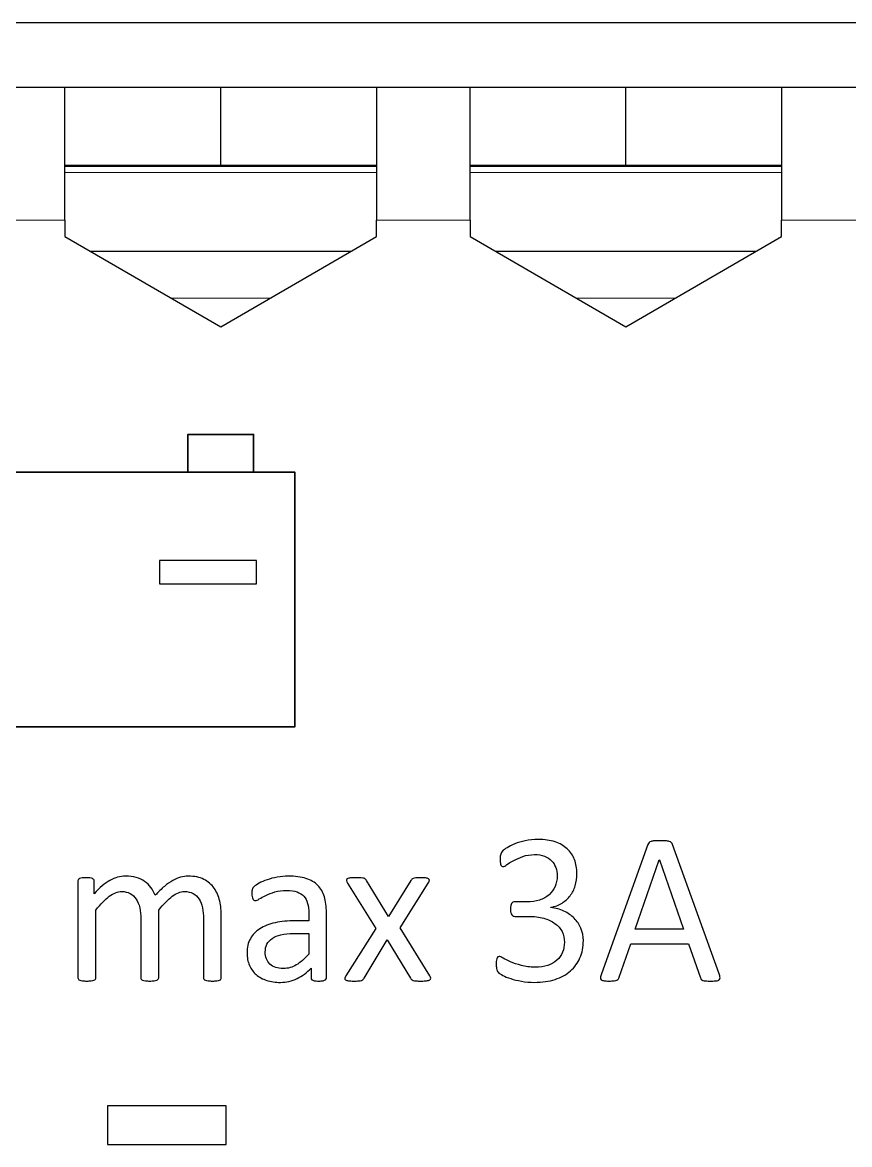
# Model space of a CAD drawing. Extents: x -260425 to 1294666, y -169889 to -2349.
# Drawn here: x 998891.6 to 998997.8, y -26386.1 to -26242.2 of the extents above; entities that cross this region are included whole.
import ezdxf
from ezdxf.enums import TextEntityAlignment as Align

# ---------------------------------------------------------------- set-up
doc = ezdxf.new("R2010")
doc.units = 0
doc.header["$LTSCALE"] = 100
doc.layers.add('case', color=7, linetype='Continuous')
doc.layers.add('marking', color=7, linetype='Continuous')
doc.styles.add('1ISOCPEUR', font='isocpeui.ttf', dxfattribs={"height": 250})

# ---------------------------------------------------------------- blocks, each defined once
blk = doc.blocks.new('АТС')
at = {"layer": 'case', "lineweight": 25}
for points in [[(440, 217.99), (440, 217.99), (428, 217.99), (428, 217.99)], [(440, 200.99), (440, 200.99), (440, 217.99), (440, 217.99)], [(460, 217.99), (460, 217.99), (440, 217.99), (440, 217.99)], [(460, 207.99), (460, 207.99), (460, 217.99), (460, 217.99)], [(480, 217.99), (480, 217.99), (460, 217.99), (460, 217.99)], [(480, 217.99), (480, 217.99), (480, 200.99), (480, 200.99)], [(492, 217.99), (492, 217.99), (480, 217.99), (480, 217.99)], [(492, 200.99), (492, 200.99), (492, 217.99), (492, 217.99)], [(512, 217.99), (512, 217.99), (492, 217.99), (492, 217.99)], [(512, 207.99), (512, 207.99), (512, 217.99), (512, 217.99)], [(532, 217.99), (532, 217.99), (512, 217.99), (512, 217.99)], [(532, 217.99), (532, 217.99), (532, 200.99), (532, 200.99)], [(648, 217.99), (648, 217.99), (532, 217.99), (532, 217.99)], [(460, 207.99), (460, 207.99), (440, 207.99), (440, 207.99)], [(480, 207.99), (480, 207.99), (460, 207.99), (460, 207.99)], [(512, 207.99), (512, 207.99), (492, 207.99), (492, 207.99)], [(532, 207.99), (532, 207.99), (512, 207.99), (512, 207.99)], [(440, 200.99), (440, 200.99), (440, 198.87), (440, 198.87)], [(480, 198.87), (480, 198.87), (480, 200.99), (480, 200.99)], [(492, 200.99), (492, 200.99), (492, 198.87), (492, 198.87)], [(532, 198.87), (532, 198.87), (532, 200.99), (532, 200.99)], [(440, 198.87), (440, 198.87), (460, 187.32), (460, 187.32)], [(460, 187.32), (460, 187.32), (480, 198.87), (480, 198.87)], [(492, 198.87), (492, 198.87), (512, 187.32), (512, 187.32)], [(512, 187.32), (512, 187.32), (532, 198.87), (532, 198.87)], [(443.25, 196.99), (443.25, 196.99), (476.75, 196.99), (476.75, 196.99)], [(495.25, 196.99), (495.25, 196.99), (528.75, 196.99), (528.75, 196.99)]]:
    blk.add_open_spline(points, degree=3, dxfattribs=at)
at = {"layer": 'case', "lineweight": 18}
for points in [[(440, 207.89), (440, 207.89), (480, 207.89), (480, 207.89)], [(492, 207.89), (492, 207.89), (532, 207.89), (532, 207.89)], [(440, 207.09), (440, 207.09), (480, 207.09), (480, 207.09)], [(492, 207.09), (492, 207.09), (532, 207.09), (532, 207.09)], [(440, 200.99), (440, 200.99), (428, 200.99), (428, 200.99)], [(492, 200.99), (492, 200.99), (480, 200.99), (480, 200.99)], [(648, 200.99), (648, 200.99), (532, 200.99), (532, 200.99)], [(453.65, 190.99), (453.65, 190.99), (466.36, 190.99), (466.36, 190.99)], [(505.65, 190.99), (505.65, 190.99), (518.36, 190.99), (518.36, 190.99)]]:
    blk.add_open_spline(points, degree=3, dxfattribs=at)
at = {"layer": 'marking', "lineweight": 35}
for points in [[(455.78, 168.64), (464.22, 168.64), (464.22, 173.5), (455.78, 173.5), (455.78, 168.64)], [(411.23, 135.99), (469.53, 135.99), (469.53, 168.64), (411.23, 168.64), (411.23, 135.99)]]:
    blk.add_lwpolyline(points, close=True, dxfattribs=at)
at = {"layer": 'marking'}
for points, knots in [([(452.13, 154.31), (452.13, 154.31), (452.13, 157.31), (452.13, 157.31), (452.13, 157.31), (452.13, 157.31), (464.59, 157.31), (464.59, 157.31), (464.59, 157.31), (464.59, 157.31), (464.59, 154.31), (464.59, 154.31), (464.59, 154.31), (464.59, 154.31), (452.13, 154.31), (452.13, 154.31)], [0, 0, 0, 0, 0.2, 0.2, 0.2, 0.2, 0.4, 0.4, 0.4, 0.4, 0.6, 0.6, 0.6, 0.6, 1, 1, 1, 1]), ([(506.55, 108.55), (506.55, 107.73), (506.4, 107), (506.12, 106.34), (506.12, 106.34), (505.83, 105.68), (505.43, 105.12), (504.89, 104.65), (504.89, 104.65), (504.36, 104.18), (503.7, 103.82), (502.92, 103.57), (502.92, 103.57), (502.14, 103.32), (501.26, 103.19), (500.28, 103.19), (500.28, 103.19), (499.68, 103.19), (499.12, 103.24), (498.6, 103.34), (498.6, 103.34), (498.08, 103.43), (497.62, 103.54), (497.22, 103.67), (497.22, 103.67), (496.81, 103.81), (496.47, 103.95), (496.21, 104.09), (496.21, 104.09), (495.94, 104.23), (495.77, 104.33), (495.71, 104.39), (495.71, 104.39), (495.64, 104.46), (495.59, 104.53), (495.55, 104.59), (495.55, 104.59), (495.51, 104.65), (495.48, 104.73), (495.45, 104.82), (495.45, 104.82), (495.43, 104.91), (495.4, 105.02), (495.39, 105.16), (495.39, 105.16), (495.37, 105.29), (495.37, 105.45), (495.37, 105.65), (495.37, 105.65), (495.37, 105.97), (495.4, 106.2), (495.47, 106.33), (495.47, 106.33), (495.53, 106.45), (495.63, 106.52), (495.75, 106.52), (495.75, 106.52), (495.84, 106.52), (496, 106.45), (496.25, 106.3), (496.25, 106.3), (496.5, 106.15), (496.82, 106), (497.21, 105.83), (497.21, 105.83), (497.6, 105.66), (498.06, 105.5), (498.59, 105.36), (498.59, 105.36), (499.11, 105.21), (499.69, 105.14), (500.33, 105.14), (500.33, 105.14), (500.95, 105.14), (501.5, 105.22), (501.97, 105.37), (501.97, 105.37), (502.44, 105.53), (502.84, 105.75), (503.16, 106.04), (503.16, 106.04), (503.48, 106.32), (503.72, 106.66), (503.88, 107.05), (503.88, 107.05), (504.04, 107.44), (504.12, 107.87), (504.12, 108.33), (504.12, 108.33), (504.12, 108.83), (504.01, 109.29), (503.81, 109.7), (503.81, 109.7), (503.61, 110.1), (503.31, 110.45), (502.91, 110.74), (502.91, 110.74), (502.52, 111.04), (502.04, 111.27), (501.47, 111.42), (501.47, 111.42), (500.89, 111.58), (500.24, 111.66), (499.51, 111.66), (499.51, 111.66), (499.51, 111.66), (497.76, 111.66), (497.76, 111.66), (497.76, 111.66), (497.68, 111.66), (497.61, 111.67), (497.54, 111.7), (497.54, 111.7), (497.47, 111.74), (497.41, 111.79), (497.35, 111.86), (497.35, 111.86), (497.3, 111.93), (497.26, 112.03), (497.23, 112.15), (497.23, 112.15), (497.19, 112.27), (497.18, 112.42), (497.18, 112.62), (497.18, 112.62), (497.18, 112.79), (497.19, 112.93), (497.22, 113.05), (497.22, 113.05), (497.25, 113.16), (497.28, 113.25), (497.34, 113.32), (497.34, 113.32), (497.39, 113.39), (497.44, 113.44), (497.51, 113.47), (497.51, 113.47), (497.57, 113.51), (497.65, 113.52), (497.73, 113.52), (497.73, 113.52), (497.73, 113.52), (499.29, 113.52), (499.29, 113.52), (499.29, 113.52), (499.89, 113.52), (500.44, 113.6), (500.92, 113.75), (500.92, 113.75), (501.4, 113.91), (501.81, 114.14), (502.15, 114.43), (502.15, 114.43), (502.48, 114.72), (502.74, 115.08), (502.92, 115.49), (502.92, 115.49), (503.1, 115.9), (503.19, 116.35), (503.19, 116.86), (503.19, 116.86), (503.19, 117.23), (503.12, 117.57), (503.01, 117.91), (503.01, 117.91), (502.89, 118.25), (502.71, 118.54), (502.47, 118.79), (502.47, 118.79), (502.23, 119.04), (501.93, 119.23), (501.55, 119.38), (501.55, 119.38), (501.18, 119.52), (500.75, 119.59), (500.27, 119.59), (500.27, 119.59), (499.73, 119.59), (499.25, 119.51), (498.8, 119.34), (498.8, 119.34), (498.36, 119.18), (497.96, 119.01), (497.61, 118.83), (497.61, 118.83), (497.27, 118.64), (496.97, 118.47), (496.74, 118.31), (496.74, 118.31), (496.52, 118.14), (496.35, 118.06), (496.26, 118.06), (496.26, 118.06), (496.2, 118.06), (496.14, 118.07), (496.09, 118.1), (496.09, 118.1), (496.04, 118.12), (496, 118.17), (495.97, 118.24), (495.97, 118.24), (495.93, 118.3), (495.91, 118.4), (495.9, 118.52), (495.9, 118.52), (495.88, 118.65), (495.88, 118.81), (495.88, 119.01), (495.88, 119.01), (495.88, 119.15), (495.88, 119.27), (495.89, 119.38), (495.89, 119.38), (495.9, 119.48), (495.92, 119.58), (495.95, 119.65), (495.95, 119.65), (495.98, 119.73), (496, 119.8), (496.04, 119.87), (496.04, 119.87), (496.08, 119.93), (496.14, 120.01), (496.23, 120.1), (496.23, 120.1), (496.31, 120.18), (496.49, 120.31), (496.76, 120.47), (496.76, 120.47), (497.03, 120.64), (497.35, 120.8), (497.74, 120.96), (497.74, 120.96), (498.14, 121.13), (498.59, 121.26), (499.09, 121.37), (499.09, 121.37), (499.6, 121.48), (500.15, 121.53), (500.74, 121.53), (500.74, 121.53), (501.57, 121.53), (502.29, 121.43), (502.92, 121.22), (502.92, 121.22), (503.54, 121.01), (504.06, 120.71), (504.48, 120.32), (504.48, 120.32), (504.9, 119.94), (505.21, 119.48), (505.42, 118.94), (505.42, 118.94), (505.62, 118.4), (505.73, 117.81), (505.73, 117.16), (505.73, 117.16), (505.73, 116.6), (505.65, 116.08), (505.51, 115.59), (505.51, 115.59), (505.36, 115.11), (505.14, 114.69), (504.86, 114.31), (504.86, 114.31), (504.57, 113.94), (504.22, 113.63), (503.81, 113.36), (503.81, 113.36), (503.39, 113.1), (502.92, 112.92), (502.38, 112.82), (502.38, 112.82), (502.38, 112.82), (502.38, 112.8), (502.38, 112.8), (502.38, 112.8), (502.99, 112.73), (503.55, 112.57), (504.06, 112.33), (504.06, 112.33), (504.57, 112.09), (505.01, 111.78), (505.37, 111.42), (505.37, 111.42), (505.74, 111.05), (506.03, 110.62), (506.24, 110.13), (506.24, 110.13), (506.44, 109.63), (506.55, 109.11), (506.55, 108.55)], [0, 0, 0, 0, 0.013514, 0.013514, 0.013514, 0.013514, 0.027027, 0.027027, 0.027027, 0.027027, 0.040541, 0.040541, 0.040541, 0.040541, 0.054054, 0.054054, 0.054054, 0.054054, 0.067568, 0.067568, 0.067568, 0.067568, 0.081081, 0.081081, 0.081081, 0.081081, 0.094595, 0.094595, 0.094595, 0.094595, 0.108108, 0.108108, 0.108108, 0.108108, 0.121622, 0.121622, 0.121622, 0.121622, 0.135135, 0.135135, 0.135135, 0.135135, 0.148649, 0.148649, 0.148649, 0.148649, 0.162162, 0.162162, 0.162162, 0.162162, 0.175676, 0.175676, 0.175676, 0.175676, 0.189189, 0.189189, 0.189189, 0.189189, 0.202703, 0.202703, 0.202703, 0.202703, 0.216216, 0.216216, 0.216216, 0.216216, 0.22973, 0.22973, 0.22973, 0.22973, 0.243243, 0.243243, 0.243243, 0.243243, 0.256757, 0.256757, 0.256757, 0.256757, 0.27027, 0.27027, 0.27027, 0.27027, 0.283784, 0.283784, 0.283784, 0.283784, 0.297297, 0.297297, 0.297297, 0.297297, 0.310811, 0.310811, 0.310811, 0.310811, 0.324324, 0.324324, 0.324324, 0.324324, 0.337838, 0.337838, 0.337838, 0.337838, 0.351351, 0.351351, 0.351351, 0.351351, 0.364865, 0.364865, 0.364865, 0.364865, 0.378378, 0.378378, 0.378378, 0.378378, 0.391892, 0.391892, 0.391892, 0.391892, 0.405405, 0.405405, 0.405405, 0.405405, 0.418919, 0.418919, 0.418919, 0.418919, 0.432432, 0.432432, 0.432432, 0.432432, 0.445946, 0.445946, 0.445946, 0.445946, 0.459459, 0.459459, 0.459459, 0.459459, 0.472973, 0.472973, 0.472973, 0.472973, 0.486486, 0.486486, 0.486486, 0.486486, 0.5, 0.5, 0.5, 0.5, 0.513514, 0.513514, 0.513514, 0.513514, 0.527027, 0.527027, 0.527027, 0.527027, 0.540541, 0.540541, 0.540541, 0.540541, 0.554054, 0.554054, 0.554054, 0.554054, 0.567568, 0.567568, 0.567568, 0.567568, 0.581081, 0.581081, 0.581081, 0.581081, 0.594595, 0.594595, 0.594595, 0.594595, 0.608108, 0.608108, 0.608108, 0.608108, 0.621622, 0.621622, 0.621622, 0.621622, 0.635135, 0.635135, 0.635135, 0.635135, 0.648649, 0.648649, 0.648649, 0.648649, 0.662162, 0.662162, 0.662162, 0.662162, 0.675676, 0.675676, 0.675676, 0.675676, 0.689189, 0.689189, 0.689189, 0.689189, 0.702703, 0.702703, 0.702703, 0.702703, 0.716216, 0.716216, 0.716216, 0.716216, 0.72973, 0.72973, 0.72973, 0.72973, 0.743243, 0.743243, 0.743243, 0.743243, 0.756757, 0.756757, 0.756757, 0.756757, 0.77027, 0.77027, 0.77027, 0.77027, 0.783784, 0.783784, 0.783784, 0.783784, 0.797297, 0.797297, 0.797297, 0.797297, 0.810811, 0.810811, 0.810811, 0.810811, 0.824324, 0.824324, 0.824324, 0.824324, 0.837838, 0.837838, 0.837838, 0.837838, 0.851351, 0.851351, 0.851351, 0.851351, 0.864865, 0.864865, 0.864865, 0.864865, 0.878378, 0.878378, 0.878378, 0.878378, 0.891892, 0.891892, 0.891892, 0.891892, 0.905405, 0.905405, 0.905405, 0.905405, 0.918919, 0.918919, 0.918919, 0.918919, 0.932432, 0.932432, 0.932432, 0.932432, 0.945946, 0.945946, 0.945946, 0.945946, 0.959459, 0.959459, 0.959459, 0.959459, 0.972973, 0.972973, 0.972973, 0.972973, 1, 1, 1, 1]), ([(523.99, 104.28), (524.06, 104.08), (524.1, 103.92), (524.1, 103.79), (524.1, 103.79), (524.11, 103.67), (524.07, 103.58), (524, 103.51), (524, 103.51), (523.92, 103.45), (523.8, 103.41), (523.63, 103.39), (523.63, 103.39), (523.46, 103.37), (523.24, 103.36), (522.95, 103.36), (522.95, 103.36), (522.67, 103.36), (522.44, 103.36), (522.27, 103.38), (522.27, 103.38), (522.1, 103.39), (521.97, 103.42), (521.88, 103.45), (521.88, 103.45), (521.79, 103.48), (521.73, 103.52), (521.69, 103.58), (521.69, 103.58), (521.65, 103.64), (521.61, 103.7), (521.57, 103.79), (521.57, 103.79), (521.57, 103.79), (520.05, 108.13), (520.05, 108.13), (520.05, 108.13), (520.05, 108.13), (512.63, 108.13), (512.63, 108.13), (512.63, 108.13), (512.63, 108.13), (511.17, 103.84), (511.17, 103.84), (511.17, 103.84), (511.14, 103.76), (511.11, 103.69), (511.06, 103.63), (511.06, 103.63), (511.01, 103.57), (510.95, 103.52), (510.86, 103.48), (510.86, 103.48), (510.77, 103.44), (510.65, 103.41), (510.49, 103.39), (510.49, 103.39), (510.33, 103.37), (510.12, 103.36), (509.86, 103.36), (509.86, 103.36), (509.59, 103.36), (509.38, 103.37), (509.21, 103.39), (509.21, 103.39), (509.04, 103.42), (508.92, 103.46), (508.85, 103.52), (508.85, 103.52), (508.78, 103.59), (508.75, 103.68), (508.75, 103.81), (508.75, 103.81), (508.76, 103.93), (508.79, 104.09), (508.87, 104.3), (508.87, 104.3), (508.87, 104.3), (514.85, 120.87), (514.85, 120.87), (514.85, 120.87), (514.89, 120.97), (514.94, 121.06), (514.99, 121.12), (514.99, 121.12), (515.05, 121.18), (515.14, 121.23), (515.26, 121.27), (515.26, 121.27), (515.37, 121.3), (515.52, 121.33), (515.7, 121.35), (515.7, 121.35), (515.88, 121.36), (516.1, 121.37), (516.38, 121.37), (516.38, 121.37), (516.67, 121.37), (516.92, 121.36), (517.11, 121.35), (517.11, 121.35), (517.3, 121.33), (517.46, 121.3), (517.58, 121.27), (517.58, 121.27), (517.7, 121.23), (517.79, 121.18), (517.85, 121.11), (517.85, 121.11), (517.92, 121.04), (517.97, 120.96), (518, 120.86), (518, 120.86), (518, 120.86), (523.99, 104.28), (523.99, 104.28)], [0, 0, 0, 0, 0.033333, 0.033333, 0.033333, 0.033333, 0.066667, 0.066667, 0.066667, 0.066667, 0.1, 0.1, 0.1, 0.1, 0.133333, 0.133333, 0.133333, 0.133333, 0.166667, 0.166667, 0.166667, 0.166667, 0.2, 0.2, 0.2, 0.2, 0.233333, 0.233333, 0.233333, 0.233333, 0.266667, 0.266667, 0.266667, 0.266667, 0.3, 0.3, 0.3, 0.3, 0.333333, 0.333333, 0.333333, 0.333333, 0.366667, 0.366667, 0.366667, 0.366667, 0.4, 0.4, 0.4, 0.4, 0.433333, 0.433333, 0.433333, 0.433333, 0.466667, 0.466667, 0.466667, 0.466667, 0.5, 0.5, 0.5, 0.5, 0.533333, 0.533333, 0.533333, 0.533333, 0.566667, 0.566667, 0.566667, 0.566667, 0.6, 0.6, 0.6, 0.6, 0.633333, 0.633333, 0.633333, 0.633333, 0.666667, 0.666667, 0.666667, 0.666667, 0.7, 0.7, 0.7, 0.7, 0.733333, 0.733333, 0.733333, 0.733333, 0.766667, 0.766667, 0.766667, 0.766667, 0.8, 0.8, 0.8, 0.8, 0.833333, 0.833333, 0.833333, 0.833333, 0.866667, 0.866667, 0.866667, 0.866667, 0.9, 0.9, 0.9, 0.9, 0.933333, 0.933333, 0.933333, 0.933333, 1, 1, 1, 1]), ([(516.31, 118.91), (516.31, 118.91), (516.3, 118.91), (516.3, 118.91), (516.3, 118.91), (516.3, 118.91), (513.22, 110.02), (513.22, 110.02), (513.22, 110.02), (513.22, 110.02), (519.42, 110.02), (519.42, 110.02), (519.42, 110.02), (519.42, 110.02), (516.31, 118.91), (516.31, 118.91)], [0, 0, 0, 0, 0.2, 0.2, 0.2, 0.2, 0.4, 0.4, 0.4, 0.4, 0.6, 0.6, 0.6, 0.6, 1, 1, 1, 1]), ([(460.07, 103.79), (460.07, 103.71), (460.05, 103.65), (460.02, 103.6), (460.02, 103.6), (459.98, 103.55), (459.92, 103.51), (459.84, 103.47), (459.84, 103.47), (459.76, 103.44), (459.64, 103.41), (459.49, 103.39), (459.49, 103.39), (459.35, 103.37), (459.17, 103.36), (458.94, 103.36), (458.94, 103.36), (458.71, 103.36), (458.53, 103.37), (458.38, 103.39), (458.38, 103.39), (458.23, 103.41), (458.12, 103.44), (458.03, 103.47), (458.03, 103.47), (457.94, 103.51), (457.88, 103.55), (457.84, 103.6), (457.84, 103.6), (457.81, 103.65), (457.79, 103.71), (457.79, 103.79), (457.79, 103.79), (457.79, 103.79), (457.79, 111.33), (457.79, 111.33), (457.79, 111.33), (457.79, 111.85), (457.74, 112.33), (457.65, 112.76), (457.65, 112.76), (457.56, 113.2), (457.41, 113.57), (457.21, 113.88), (457.21, 113.88), (457.01, 114.19), (456.75, 114.43), (456.44, 114.6), (456.44, 114.6), (456.13, 114.76), (455.76, 114.85), (455.34, 114.85), (455.34, 114.85), (454.82, 114.85), (454.29, 114.64), (453.77, 114.24), (453.77, 114.24), (453.24, 113.83), (452.66, 113.24), (452.03, 112.46), (452.03, 112.46), (452.03, 112.46), (452.03, 103.79), (452.03, 103.79), (452.03, 103.79), (452.03, 103.71), (452.01, 103.65), (451.97, 103.6), (451.97, 103.6), (451.94, 103.55), (451.87, 103.51), (451.78, 103.47), (451.78, 103.47), (451.7, 103.44), (451.58, 103.41), (451.43, 103.39), (451.43, 103.39), (451.29, 103.37), (451.1, 103.36), (450.88, 103.36), (450.88, 103.36), (450.67, 103.36), (450.49, 103.37), (450.33, 103.39), (450.33, 103.39), (450.18, 103.41), (450.06, 103.44), (449.97, 103.47), (449.97, 103.47), (449.88, 103.51), (449.82, 103.55), (449.79, 103.6), (449.79, 103.6), (449.76, 103.65), (449.74, 103.71), (449.74, 103.79), (449.74, 103.79), (449.74, 103.79), (449.74, 111.33), (449.74, 111.33), (449.74, 111.33), (449.74, 111.85), (449.69, 112.33), (449.59, 112.76), (449.59, 112.76), (449.49, 113.2), (449.34, 113.57), (449.14, 113.88), (449.14, 113.88), (448.93, 114.19), (448.68, 114.43), (448.37, 114.6), (448.37, 114.6), (448.06, 114.76), (447.7, 114.85), (447.28, 114.85), (447.28, 114.85), (446.76, 114.85), (446.23, 114.64), (445.69, 114.24), (445.69, 114.24), (445.16, 113.83), (444.58, 113.24), (443.96, 112.46), (443.96, 112.46), (443.96, 112.46), (443.96, 103.79), (443.96, 103.79), (443.96, 103.79), (443.96, 103.71), (443.94, 103.65), (443.9, 103.6), (443.9, 103.6), (443.86, 103.55), (443.81, 103.51), (443.72, 103.47), (443.72, 103.47), (443.64, 103.44), (443.53, 103.41), (443.37, 103.39), (443.37, 103.39), (443.23, 103.37), (443.04, 103.36), (442.81, 103.36), (442.81, 103.36), (442.58, 103.36), (442.4, 103.37), (442.26, 103.39), (442.26, 103.39), (442.1, 103.41), (441.99, 103.44), (441.9, 103.47), (441.9, 103.47), (441.81, 103.51), (441.75, 103.55), (441.72, 103.6), (441.72, 103.6), (441.69, 103.65), (441.67, 103.71), (441.67, 103.79), (441.67, 103.79), (441.67, 103.79), (441.67, 116.2), (441.67, 116.2), (441.67, 116.2), (441.67, 116.27), (441.69, 116.33), (441.71, 116.38), (441.71, 116.38), (441.74, 116.43), (441.79, 116.48), (441.88, 116.52), (441.88, 116.52), (441.96, 116.56), (442.07, 116.59), (442.2, 116.61), (442.2, 116.61), (442.33, 116.62), (442.5, 116.62), (442.71, 116.62), (442.71, 116.62), (442.91, 116.62), (443.08, 116.62), (443.21, 116.61), (443.21, 116.61), (443.35, 116.59), (443.45, 116.56), (443.53, 116.52), (443.53, 116.52), (443.6, 116.48), (443.66, 116.43), (443.69, 116.38), (443.69, 116.38), (443.72, 116.33), (443.74, 116.27), (443.74, 116.2), (443.74, 116.2), (443.74, 116.2), (443.74, 114.55), (443.74, 114.55), (443.74, 114.55), (444.43, 115.34), (445.12, 115.91), (445.77, 116.28), (445.77, 116.28), (446.43, 116.64), (447.09, 116.82), (447.76, 116.82), (447.76, 116.82), (448.28, 116.82), (448.74, 116.76), (449.15, 116.64), (449.15, 116.64), (449.56, 116.52), (449.92, 116.36), (450.23, 116.14), (450.23, 116.14), (450.55, 115.92), (450.82, 115.66), (451.03, 115.36), (451.03, 115.36), (451.25, 115.07), (451.44, 114.73), (451.59, 114.36), (451.59, 114.36), (452, 114.81), (452.39, 115.19), (452.76, 115.51), (452.76, 115.51), (453.13, 115.82), (453.49, 116.07), (453.84, 116.27), (453.84, 116.27), (454.18, 116.46), (454.51, 116.61), (454.84, 116.69), (454.84, 116.69), (455.17, 116.78), (455.49, 116.82), (455.82, 116.82), (455.82, 116.82), (456.62, 116.82), (457.29, 116.68), (457.83, 116.4), (457.83, 116.4), (458.37, 116.12), (458.81, 115.74), (459.15, 115.28), (459.15, 115.28), (459.48, 114.81), (459.72, 114.26), (459.86, 113.63), (459.86, 113.63), (460, 113), (460.07, 112.33), (460.07, 111.63), (460.07, 111.63), (460.07, 111.63), (460.07, 103.79), (460.07, 103.79)], [0, 0, 0, 0, 0.015152, 0.015152, 0.015152, 0.015152, 0.030303, 0.030303, 0.030303, 0.030303, 0.045455, 0.045455, 0.045455, 0.045455, 0.060606, 0.060606, 0.060606, 0.060606, 0.075758, 0.075758, 0.075758, 0.075758, 0.090909, 0.090909, 0.090909, 0.090909, 0.106061, 0.106061, 0.106061, 0.106061, 0.121212, 0.121212, 0.121212, 0.121212, 0.136364, 0.136364, 0.136364, 0.136364, 0.151515, 0.151515, 0.151515, 0.151515, 0.166667, 0.166667, 0.166667, 0.166667, 0.181818, 0.181818, 0.181818, 0.181818, 0.19697, 0.19697, 0.19697, 0.19697, 0.212121, 0.212121, 0.212121, 0.212121, 0.227273, 0.227273, 0.227273, 0.227273, 0.242424, 0.242424, 0.242424, 0.242424, 0.257576, 0.257576, 0.257576, 0.257576, 0.272727, 0.272727, 0.272727, 0.272727, 0.287879, 0.287879, 0.287879, 0.287879, 0.30303, 0.30303, 0.30303, 0.30303, 0.318182, 0.318182, 0.318182, 0.318182, 0.333333, 0.333333, 0.333333, 0.333333, 0.348485, 0.348485, 0.348485, 0.348485, 0.363636, 0.363636, 0.363636, 0.363636, 0.378788, 0.378788, 0.378788, 0.378788, 0.393939, 0.393939, 0.393939, 0.393939, 0.409091, 0.409091, 0.409091, 0.409091, 0.424242, 0.424242, 0.424242, 0.424242, 0.439394, 0.439394, 0.439394, 0.439394, 0.454545, 0.454545, 0.454545, 0.454545, 0.469697, 0.469697, 0.469697, 0.469697, 0.484848, 0.484848, 0.484848, 0.484848, 0.5, 0.5, 0.5, 0.5, 0.515152, 0.515152, 0.515152, 0.515152, 0.530303, 0.530303, 0.530303, 0.530303, 0.545455, 0.545455, 0.545455, 0.545455, 0.560606, 0.560606, 0.560606, 0.560606, 0.575758, 0.575758, 0.575758, 0.575758, 0.590909, 0.590909, 0.590909, 0.590909, 0.606061, 0.606061, 0.606061, 0.606061, 0.621212, 0.621212, 0.621212, 0.621212, 0.636364, 0.636364, 0.636364, 0.636364, 0.651515, 0.651515, 0.651515, 0.651515, 0.666667, 0.666667, 0.666667, 0.666667, 0.681818, 0.681818, 0.681818, 0.681818, 0.69697, 0.69697, 0.69697, 0.69697, 0.712121, 0.712121, 0.712121, 0.712121, 0.727273, 0.727273, 0.727273, 0.727273, 0.742424, 0.742424, 0.742424, 0.742424, 0.757576, 0.757576, 0.757576, 0.757576, 0.772727, 0.772727, 0.772727, 0.772727, 0.787879, 0.787879, 0.787879, 0.787879, 0.80303, 0.80303, 0.80303, 0.80303, 0.818182, 0.818182, 0.818182, 0.818182, 0.833333, 0.833333, 0.833333, 0.833333, 0.848485, 0.848485, 0.848485, 0.848485, 0.863636, 0.863636, 0.863636, 0.863636, 0.878788, 0.878788, 0.878788, 0.878788, 0.893939, 0.893939, 0.893939, 0.893939, 0.909091, 0.909091, 0.909091, 0.909091, 0.924242, 0.924242, 0.924242, 0.924242, 0.939394, 0.939394, 0.939394, 0.939394, 0.954545, 0.954545, 0.954545, 0.954545, 0.969697, 0.969697, 0.969697, 0.969697, 1, 1, 1, 1]), ([(473.56, 103.77), (473.56, 103.67), (473.52, 103.58), (473.45, 103.52), (473.45, 103.52), (473.38, 103.47), (473.28, 103.43), (473.14, 103.4), (473.14, 103.4), (473.02, 103.37), (472.83, 103.36), (472.58, 103.36), (472.58, 103.36), (472.35, 103.36), (472.15, 103.37), (472.01, 103.4), (472.01, 103.4), (471.87, 103.43), (471.77, 103.47), (471.7, 103.52), (471.7, 103.52), (471.63, 103.58), (471.6, 103.66), (471.6, 103.77), (471.6, 103.77), (471.6, 103.77), (471.6, 105.02), (471.6, 105.02), (471.6, 105.02), (471.06, 104.44), (470.46, 103.99), (469.79, 103.67), (469.79, 103.67), (469.12, 103.35), (468.42, 103.19), (467.67, 103.19), (467.67, 103.19), (467.02, 103.19), (466.43, 103.28), (465.9, 103.44), (465.9, 103.44), (465.37, 103.61), (464.92, 103.86), (464.55, 104.18), (464.55, 104.18), (464.18, 104.5), (463.89, 104.9), (463.68, 105.37), (463.68, 105.37), (463.47, 105.84), (463.37, 106.37), (463.37, 106.97), (463.37, 106.97), (463.37, 107.67), (463.51, 108.28), (463.8, 108.79), (463.8, 108.79), (464.08, 109.31), (464.49, 109.73), (465.03, 110.07), (465.03, 110.07), (465.56, 110.41), (466.21, 110.67), (466.98, 110.84), (466.98, 110.84), (467.75, 111.01), (468.62, 111.09), (469.59, 111.09), (469.59, 111.09), (469.59, 111.09), (471.3, 111.09), (471.3, 111.09), (471.3, 111.09), (471.3, 111.09), (471.3, 112.06), (471.3, 112.06), (471.3, 112.06), (471.3, 112.54), (471.25, 112.96), (471.15, 113.33), (471.15, 113.33), (471.05, 113.7), (470.89, 114), (470.66, 114.25), (470.66, 114.25), (470.44, 114.49), (470.14, 114.68), (469.79, 114.8), (469.79, 114.8), (469.43, 114.93), (468.99, 114.99), (468.46, 114.99), (468.46, 114.99), (467.9, 114.99), (467.4, 114.92), (466.96, 114.79), (466.96, 114.79), (466.51, 114.65), (466.12, 114.5), (465.79, 114.34), (465.79, 114.34), (465.45, 114.17), (465.17, 114.03), (464.95, 113.89), (464.95, 113.89), (464.73, 113.75), (464.56, 113.69), (464.45, 113.69), (464.45, 113.69), (464.37, 113.69), (464.31, 113.71), (464.25, 113.75), (464.25, 113.75), (464.2, 113.78), (464.15, 113.83), (464.11, 113.91), (464.11, 113.91), (464.07, 113.98), (464.04, 114.07), (464.02, 114.19), (464.02, 114.19), (464, 114.31), (463.99, 114.43), (463.99, 114.57), (463.99, 114.57), (463.99, 114.79), (464.01, 114.98), (464.04, 115.11), (464.04, 115.11), (464.07, 115.24), (464.15, 115.37), (464.27, 115.49), (464.27, 115.49), (464.4, 115.6), (464.61, 115.74), (464.91, 115.91), (464.91, 115.91), (465.21, 116.07), (465.57, 116.22), (465.96, 116.36), (465.96, 116.36), (466.35, 116.49), (466.78, 116.6), (467.26, 116.69), (467.26, 116.69), (467.72, 116.78), (468.2, 116.82), (468.67, 116.82), (468.67, 116.82), (469.56, 116.82), (470.32, 116.72), (470.94, 116.52), (470.94, 116.52), (471.57, 116.32), (472.07, 116.02), (472.46, 115.63), (472.46, 115.63), (472.84, 115.24), (473.12, 114.75), (473.3, 114.17), (473.3, 114.17), (473.47, 113.6), (473.56, 112.92), (473.56, 112.15), (473.56, 112.15), (473.56, 112.15), (473.56, 103.77), (473.56, 103.77)], [0, 0, 0, 0, 0.023256, 0.023256, 0.023256, 0.023256, 0.046512, 0.046512, 0.046512, 0.046512, 0.069767, 0.069767, 0.069767, 0.069767, 0.093023, 0.093023, 0.093023, 0.093023, 0.116279, 0.116279, 0.116279, 0.116279, 0.139535, 0.139535, 0.139535, 0.139535, 0.162791, 0.162791, 0.162791, 0.162791, 0.186047, 0.186047, 0.186047, 0.186047, 0.209302, 0.209302, 0.209302, 0.209302, 0.232558, 0.232558, 0.232558, 0.232558, 0.255814, 0.255814, 0.255814, 0.255814, 0.27907, 0.27907, 0.27907, 0.27907, 0.302326, 0.302326, 0.302326, 0.302326, 0.325581, 0.325581, 0.325581, 0.325581, 0.348837, 0.348837, 0.348837, 0.348837, 0.372093, 0.372093, 0.372093, 0.372093, 0.395349, 0.395349, 0.395349, 0.395349, 0.418605, 0.418605, 0.418605, 0.418605, 0.44186, 0.44186, 0.44186, 0.44186, 0.465116, 0.465116, 0.465116, 0.465116, 0.488372, 0.488372, 0.488372, 0.488372, 0.511628, 0.511628, 0.511628, 0.511628, 0.534884, 0.534884, 0.534884, 0.534884, 0.55814, 0.55814, 0.55814, 0.55814, 0.581395, 0.581395, 0.581395, 0.581395, 0.604651, 0.604651, 0.604651, 0.604651, 0.627907, 0.627907, 0.627907, 0.627907, 0.651163, 0.651163, 0.651163, 0.651163, 0.674419, 0.674419, 0.674419, 0.674419, 0.697674, 0.697674, 0.697674, 0.697674, 0.72093, 0.72093, 0.72093, 0.72093, 0.744186, 0.744186, 0.744186, 0.744186, 0.767442, 0.767442, 0.767442, 0.767442, 0.790698, 0.790698, 0.790698, 0.790698, 0.813953, 0.813953, 0.813953, 0.813953, 0.837209, 0.837209, 0.837209, 0.837209, 0.860465, 0.860465, 0.860465, 0.860465, 0.883721, 0.883721, 0.883721, 0.883721, 0.906977, 0.906977, 0.906977, 0.906977, 0.930233, 0.930233, 0.930233, 0.930233, 0.953488, 0.953488, 0.953488, 0.953488, 1, 1, 1, 1]), ([(486.85, 104.05), (486.93, 103.92), (486.96, 103.81), (486.96, 103.73), (486.96, 103.73), (486.96, 103.64), (486.92, 103.57), (486.83, 103.51), (486.83, 103.51), (486.74, 103.46), (486.61, 103.42), (486.43, 103.39), (486.43, 103.39), (486.25, 103.37), (486.02, 103.36), (485.74, 103.36), (485.74, 103.36), (485.46, 103.36), (485.24, 103.36), (485.08, 103.38), (485.08, 103.38), (484.92, 103.39), (484.79, 103.42), (484.7, 103.45), (484.7, 103.45), (484.6, 103.48), (484.52, 103.52), (484.48, 103.57), (484.48, 103.57), (484.42, 103.62), (484.38, 103.68), (484.34, 103.75), (484.34, 103.75), (484.34, 103.75), (481.37, 108.67), (481.37, 108.67), (481.37, 108.67), (481.37, 108.67), (478.4, 103.75), (478.4, 103.75), (478.4, 103.75), (478.37, 103.68), (478.32, 103.62), (478.27, 103.57), (478.27, 103.57), (478.22, 103.52), (478.15, 103.48), (478.05, 103.45), (478.05, 103.45), (477.96, 103.42), (477.83, 103.39), (477.67, 103.38), (477.67, 103.38), (477.52, 103.36), (477.31, 103.36), (477.05, 103.36), (477.05, 103.36), (476.78, 103.36), (476.57, 103.37), (476.4, 103.39), (476.4, 103.39), (476.23, 103.42), (476.1, 103.46), (476.03, 103.51), (476.03, 103.51), (475.95, 103.57), (475.91, 103.64), (475.92, 103.73), (475.92, 103.73), (475.92, 103.81), (475.97, 103.92), (476.05, 104.05), (476.05, 104.05), (476.05, 104.05), (479.91, 110.1), (479.91, 110.1), (479.91, 110.1), (479.91, 110.1), (476.25, 115.93), (476.25, 115.93), (476.25, 115.93), (476.18, 116.06), (476.14, 116.17), (476.14, 116.26), (476.14, 116.26), (476.13, 116.35), (476.17, 116.42), (476.26, 116.48), (476.26, 116.48), (476.35, 116.54), (476.48, 116.58), (476.66, 116.6), (476.66, 116.6), (476.84, 116.61), (477.08, 116.62), (477.37, 116.62), (477.37, 116.62), (477.64, 116.62), (477.85, 116.62), (478.01, 116.61), (478.01, 116.61), (478.17, 116.59), (478.3, 116.57), (478.39, 116.54), (478.39, 116.54), (478.48, 116.52), (478.55, 116.48), (478.6, 116.43), (478.6, 116.43), (478.64, 116.38), (478.69, 116.33), (478.72, 116.27), (478.72, 116.27), (478.72, 116.27), (481.55, 111.65), (481.55, 111.65), (481.55, 111.65), (481.55, 111.65), (484.41, 116.27), (484.41, 116.27), (484.41, 116.27), (484.45, 116.32), (484.49, 116.37), (484.54, 116.42), (484.54, 116.42), (484.58, 116.46), (484.64, 116.5), (484.72, 116.53), (484.72, 116.53), (484.8, 116.57), (484.91, 116.59), (485.05, 116.61), (485.05, 116.61), (485.2, 116.62), (485.39, 116.62), (485.64, 116.62), (485.64, 116.62), (485.91, 116.62), (486.12, 116.61), (486.29, 116.6), (486.29, 116.6), (486.47, 116.58), (486.59, 116.54), (486.67, 116.49), (486.67, 116.49), (486.76, 116.44), (486.79, 116.37), (486.78, 116.28), (486.78, 116.28), (486.77, 116.19), (486.73, 116.07), (486.64, 115.93), (486.64, 115.93), (486.64, 115.93), (483.02, 110.17), (483.02, 110.17), (483.02, 110.17), (483.02, 110.17), (486.85, 104.05), (486.85, 104.05)], [0, 0, 0, 0, 0.02439, 0.02439, 0.02439, 0.02439, 0.04878, 0.04878, 0.04878, 0.04878, 0.073171, 0.073171, 0.073171, 0.073171, 0.097561, 0.097561, 0.097561, 0.097561, 0.121951, 0.121951, 0.121951, 0.121951, 0.146341, 0.146341, 0.146341, 0.146341, 0.170732, 0.170732, 0.170732, 0.170732, 0.195122, 0.195122, 0.195122, 0.195122, 0.219512, 0.219512, 0.219512, 0.219512, 0.243902, 0.243902, 0.243902, 0.243902, 0.268293, 0.268293, 0.268293, 0.268293, 0.292683, 0.292683, 0.292683, 0.292683, 0.317073, 0.317073, 0.317073, 0.317073, 0.341463, 0.341463, 0.341463, 0.341463, 0.365854, 0.365854, 0.365854, 0.365854, 0.390244, 0.390244, 0.390244, 0.390244, 0.414634, 0.414634, 0.414634, 0.414634, 0.439024, 0.439024, 0.439024, 0.439024, 0.463415, 0.463415, 0.463415, 0.463415, 0.487805, 0.487805, 0.487805, 0.487805, 0.512195, 0.512195, 0.512195, 0.512195, 0.536585, 0.536585, 0.536585, 0.536585, 0.560976, 0.560976, 0.560976, 0.560976, 0.585366, 0.585366, 0.585366, 0.585366, 0.609756, 0.609756, 0.609756, 0.609756, 0.634146, 0.634146, 0.634146, 0.634146, 0.658537, 0.658537, 0.658537, 0.658537, 0.682927, 0.682927, 0.682927, 0.682927, 0.707317, 0.707317, 0.707317, 0.707317, 0.731707, 0.731707, 0.731707, 0.731707, 0.756098, 0.756098, 0.756098, 0.756098, 0.780488, 0.780488, 0.780488, 0.780488, 0.804878, 0.804878, 0.804878, 0.804878, 0.829268, 0.829268, 0.829268, 0.829268, 0.853659, 0.853659, 0.853659, 0.853659, 0.878049, 0.878049, 0.878049, 0.878049, 0.902439, 0.902439, 0.902439, 0.902439, 0.926829, 0.926829, 0.926829, 0.926829, 0.95122, 0.95122, 0.95122, 0.95122, 1, 1, 1, 1]), ([(471.3, 109.46), (471.3, 109.46), (469.36, 109.46), (469.36, 109.46), (469.36, 109.46), (468.74, 109.46), (468.2, 109.4), (467.73, 109.3), (467.73, 109.3), (467.28, 109.19), (466.9, 109.03), (466.59, 108.83), (466.59, 108.83), (466.29, 108.62), (466.07, 108.37), (465.92, 108.08), (465.92, 108.08), (465.78, 107.79), (465.71, 107.46), (465.71, 107.08), (465.71, 107.08), (465.71, 106.44), (465.92, 105.92), (466.32, 105.54), (466.32, 105.54), (466.73, 105.16), (467.3, 104.97), (468.04, 104.97), (468.04, 104.97), (468.63, 104.97), (469.19, 105.12), (469.7, 105.42), (469.7, 105.42), (470.2, 105.73), (470.74, 106.19), (471.3, 106.82), (471.3, 106.82), (471.3, 106.82), (471.3, 109.46), (471.3, 109.46)], [0, 0, 0, 0, 0.090909, 0.090909, 0.090909, 0.090909, 0.181818, 0.181818, 0.181818, 0.181818, 0.272727, 0.272727, 0.272727, 0.272727, 0.363636, 0.363636, 0.363636, 0.363636, 0.454545, 0.454545, 0.454545, 0.454545, 0.545455, 0.545455, 0.545455, 0.545455, 0.636364, 0.636364, 0.636364, 0.636364, 0.727273, 0.727273, 0.727273, 0.727273, 0.818182, 0.818182, 0.818182, 0.818182, 1, 1, 1, 1]), ([(445.44, 82.39), (445.44, 82.39), (445.44, 87.37), (445.44, 87.37), (445.44, 87.37), (445.44, 87.37), (460.69, 87.37), (460.69, 87.37), (460.69, 87.37), (460.69, 87.37), (460.69, 82.39), (460.69, 82.39), (460.69, 82.39), (460.69, 82.39), (445.44, 82.39), (445.44, 82.39)], [0, 0, 0, 0, 0.2, 0.2, 0.2, 0.2, 0.4, 0.4, 0.4, 0.4, 0.6, 0.6, 0.6, 0.6, 1, 1, 1, 1])]:
    blk.add_open_spline(points, degree=3, knots=knots, dxfattribs=at)
blk = doc.blocks.new('*U214')
at = {"color": 0, "linetype": 'ByBlock', "lineweight": -2}
blk.add_line((174.5, -22.225), (625.5, -22.225), dxfattribs=at)
at = {"color": 0, "lineweight": -2, "style": '1ISOCPEUR', "oblique": 15, "flags": 8}
blk.add_attdef('НАИМЕНОВАНИЕ', text='', height=25, dxfattribs=at).set_placement((750, 10.425), align=Align.MIDDLE_LEFT)

msp = doc.modelspace()

# ---------------------------------------------------------------- block references
at = {"xscale": 10, "yscale": 10, "zscale": 10}
msp.add_blockref('*U214', (996576.69, -26019.92), dxfattribs=at)
msp.add_blockref('АТС', (998457.03, -26468.52))

doc.saveas('drawing.dxf')
